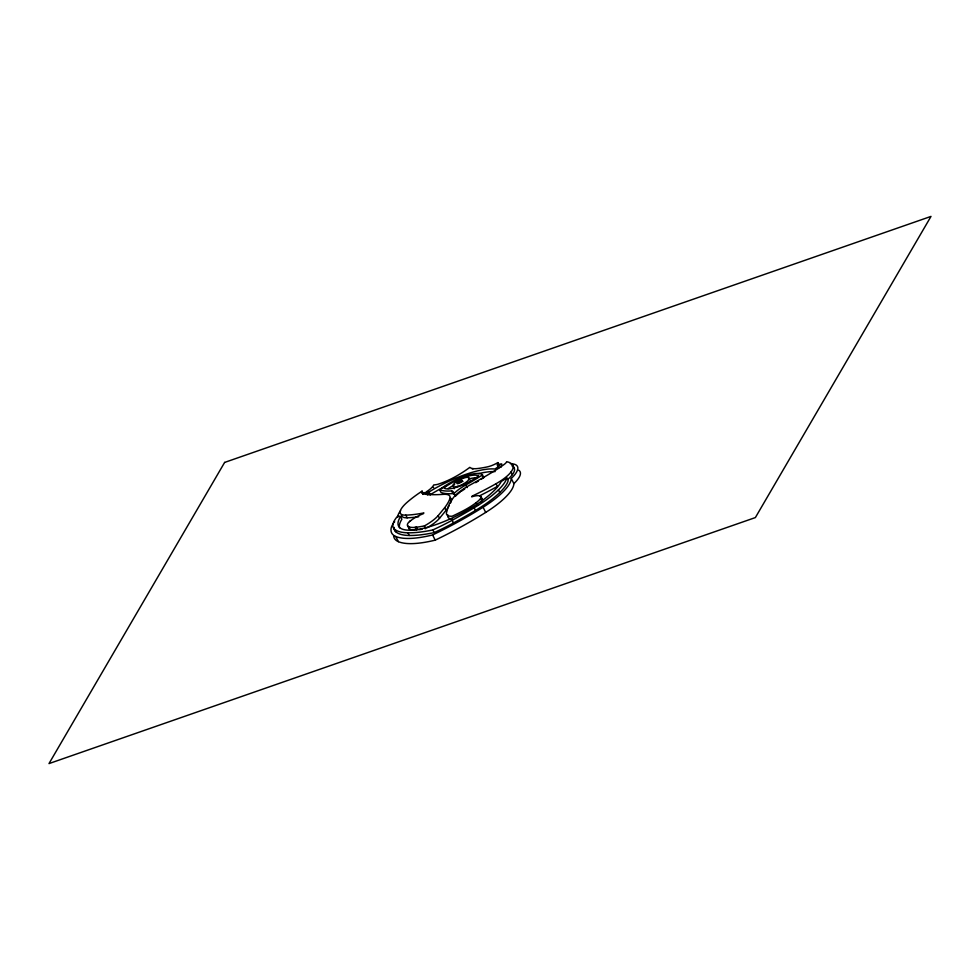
<?xml version="1.0" encoding="UTF-8"?>
<svg xmlns="http://www.w3.org/2000/svg" width="980" height="980" viewBox="0 0 980 980"><rect width="100%" height="100%" fill="white"/><g stroke="black" fill="none" stroke-linecap="round" stroke-linejoin="round"><path stroke-width="1.47" d="M447.934 514.917L447.823 515.419A24.806 7.289 -26.8 0 0 452.552 518.922M422.074 491.139A7.142 2.095 -26.8 0 0 421.743 493.063A45.35 13.328 -26.8 0 0 426.802 494.422A188.638 55.468 -26.8 0 0 443.291 494.349A28.053 8.244 -26.8 0 1 448.203 494.839A26.631 7.828 -26.8 0 1 449.808 498.881A87.318 25.676 -26.8 0 1 444.651 507.726L438.17 515.639A24.806 7.289 -26.8 0 1 424.475 525.88A81.169 23.863 -26.8 0 1 416.574 527.203L415.018 527.375A31.617 9.298 -26.8 0 1 408.488 526.591L407.913 526.211A17.322 5.096 -26.8 0 1 407.619 523.871A9.212 2.707 -26.8 0 1 409.518 521.568L410.694 520.625A16.476 4.839 -26.8 0 1 423.421 513.643L423.862 512.932A112.296 33.014 -26.8 0 1 405.83 515.137A26.374 7.754 -26.8 0 1 400.428 510.47A33.528 9.861 -26.8 0 1 407.374 502.091A60.233 17.714 -26.8 0 1 422.074 491.139L423.421 493.81A7.142 2.095 -26.8 0 0 422.98 494.435M449.11 505.778A87.318 25.676 -26.8 0 1 445.998 510.396L439.518 518.31A24.806 7.289 -26.8 0 1 427.268 527.73M409.518 521.568L410.694 520.625M506.832 477.983L501.319 481.462A58.102 17.089 -26.8 0 1 436.014 524.594A58.102 17.089 -26.8 0 1 400.551 516.558L397.905 515.811A49.147 14.455 -26.8 0 0 394.303 529.004L395.651 531.674A85.983 25.284 -26.8 0 0 409.248 535.472A115.579 33.982 -26.8 0 0 434.177 532.593A91.777 26.987 -26.8 0 0 453.507 522.952A199.54 58.678 -26.8 0 0 475.471 510.47A59.364 17.456 -26.8 0 0 499.8 492.524A53.814 15.827 -26.8 0 0 508.179 480.653L506.832 477.983A53.814 15.827 -26.8 0 1 498.452 489.853A59.364 17.456 -26.8 0 1 474.124 507.799A199.54 58.678 -26.8 0 1 452.16 520.282A91.777 26.987 -26.8 0 1 432.829 529.923A115.579 33.982 -26.8 0 1 407.901 532.802A85.983 25.284 -26.8 0 1 394.303 529.004M426.631 491.666L428.983 491.997A58.028 17.064 -26.8 0 1 494.912 469.028L498.416 466.664A23.985 7.056 -26.8 0 1 497.889 462.597A12.569 3.7 -26.8 0 1 487.513 466.86A94.827 27.881 -26.8 0 1 478.056 468.489A30.294 8.906 -26.8 0 1 469.812 467.35A42.85 12.605 -26.8 0 1 455.81 476.427A30.895 9.09 -26.8 0 1 437.509 484.402A20.788 6.113 -26.8 0 1 433.748 484.916A16.06 4.716 -26.8 0 1 426.631 491.666L427.978 494.337L430.33 494.655A58.028 17.064 -26.8 0 1 445.827 486.043M512.822 465.365A33.528 9.861 -26.8 0 1 511.033 471.944A26.374 7.754 -26.8 0 1 496.039 483.728A112.296 33.014 -26.8 0 1 472.041 496.162L471.674 496.836A16.476 4.839 -26.8 0 1 480.972 496.554A9.212 2.707 -26.8 0 1 480.568 498.465A17.322 5.096 -26.8 0 1 476.219 502.63A31.617 9.298 -26.8 0 1 463.062 510.862A81.169 23.863 -26.8 0 1 452.172 516.227A24.806 7.289 -26.8 0 1 446.476 512.748L448.289 506.452A87.318 25.676 -26.8 0 1 453.446 497.607A26.631 7.828 -26.8 0 1 461.776 490.11A28.053 8.244 -26.8 0 1 469.91 485.076A188.638 55.468 -26.8 0 0 494.692 470.78A45.35 13.328 -26.8 0 0 504.32 464.312A7.142 2.095 -26.8 0 0 506.636 461.69A60.233 17.714 -26.8 0 1 512.822 465.365L514.169 468.024A33.528 9.861 -26.8 0 1 512.381 474.614A26.374 7.754 -26.8 0 1 507.689 479.404M511.033 471.944L512.381 474.614M510.347 463.724A38.624 11.356 -26.8 0 1 511.266 478.461L513.888 483.642A55.492 16.317 -26.8 0 1 485.7 512.418A154.963 45.57 -26.8 0 1 435.218 540.139A95.305 28.028 -26.8 0 1 398.37 541.658A69.96 20.568 -26.8 0 1 393.654 535.974M497.889 462.597L499.237 465.267A23.985 7.056 -26.8 0 0 498.722 468.024M496.039 483.728L497.387 486.386A112.296 33.014 -26.8 0 1 479.477 495.88M498.452 489.853L499.8 492.524M455.21 495.415A25.419 7.473 -26.8 0 0 452.956 493.565A65.329 19.208 -26.8 0 1 441.024 492.462L439.677 489.792A28.175 8.281 -26.8 0 1 464.679 476.158A28.175 8.281 -26.8 0 1 482.466 474.884L483.814 477.554A80.544 23.679 -26.8 0 1 481.168 479.281M480.972 496.554L482.319 499.212A9.212 2.707 -26.8 0 1 482.368 500.363M480.568 498.465L481.915 501.135A9.212 2.707 -26.8 0 0 482.283 500.547M511.266 478.461A55.492 16.317 -26.8 0 1 483.079 507.236L485.7 512.418M476.219 502.63L477.566 505.288M482.466 474.884A80.544 23.679 -26.8 0 1 465.806 484.965L467.154 487.636M474.124 507.799L475.471 510.47M439.677 489.792A65.329 19.208 -26.8 0 0 451.609 490.894A25.419 7.473 -26.8 0 1 453.961 493.7L455.308 496.37A21.989 6.468 -26.8 0 1 460.306 491.997M451.609 490.894L452.956 493.565M449.808 498.881L451.155 501.552M452.16 520.282L453.507 522.952M444.651 507.726L445.998 510.396M428.983 491.997L430.33 494.655M438.17 515.639L439.518 518.31M422.686 493.553A3.418 1.004 -26.8 0 1 426.337 492.377L427.635 494.961M432.829 529.923L434.177 532.593M393.372 523.467A41.638 12.238 -26.8 0 0 391.179 528.061A69.96 20.568 -26.8 0 0 395.761 536.476A95.305 28.028 -26.8 0 0 432.596 534.957L435.218 540.139M424.475 525.88L425.822 528.551A81.169 23.863 -26.8 0 1 425.063 528.698M417.921 529.874L416.574 527.203L415.018 527.375L416.365 530.045M405.83 515.137L407.178 517.808A112.296 33.014 -26.8 0 0 418.766 516.717M400.551 516.558L401.898 519.229A58.102 17.089 -26.8 0 0 399.534 527.791M407.901 532.802L409.248 535.472M395.761 536.476L398.37 541.658M518.726 470.192A38.624 11.356 -26.8 0 1 513.888 483.642M483.079 507.236A154.963 45.57 -26.8 0 1 432.596 534.957M501.27 466.958A14.859 4.373 -26.8 0 1 501.711 464.373A2.083 0.613 -26.8 0 0 501.013 463.932A5.17 1.519 -26.8 0 0 498.195 464.888M472.213 468.918A2.45 0.723 -26.8 0 1 473.058 468.942M433.356 487.624A2.585 0.76 -26.8 0 1 433.662 487.415M427.562 493.479A28.543 8.391 -26.8 0 1 426.863 494.043A8.122 2.389 -26.8 0 1 426.337 492.377M397.892 517.256A34.043 10.008 -26.8 0 1 400.624 510.702M393.997 522.61A41.638 12.238 -26.8 0 1 394.683 521.727M395.651 531.674A49.147 14.455 -26.8 0 1 394.217 527.399M482.405 476.635A28.175 8.281 -26.8 0 1 483.814 477.554M478.461 480.996A80.544 23.679 -26.8 0 1 475.704 482.687M461.347 491.25A21.989 6.468 -26.8 0 1 464.728 489.045M455.308 496.039A25.419 7.473 -26.8 0 1 455.308 496.37M499.237 465.267A12.569 3.7 -26.8 0 1 498.379 465.757M478.265 473.72A58.028 17.064 -26.8 0 1 495.084 471.613M428.873 493.736A16.06 4.716 -26.8 0 1 427.978 494.337M481.609 498.685A16.476 4.839 -26.8 0 1 482.319 499.212M481.67 501.454A17.322 5.096 -26.8 0 1 481.107 502.115M511.866 465.745A60.233 17.714 -26.8 0 1 512.356 466.064M513.214 466.774A60.233 17.714 -26.8 0 1 514.169 468.024M407.178 517.808A26.374 7.754 -26.8 0 1 401.445 515.186M450.322 497.913A26.631 7.828 -26.8 0 1 451.302 501.074M450.886 502.226A87.318 25.676 -26.8 0 1 450.592 502.912M422.123 529.249A81.169 23.863 -26.8 0 1 419.293 529.69M414.712 530.131A31.617 9.298 -26.8 0 1 409.836 529.261L407.913 526.211L409.836 529.261L409.26 528.882A17.322 5.096 -26.8 0 1 408.868 526.811M448.117 488.579A24.243 7.13 -26.8 0 1 454.671 484.708M468.44 479.073A24.243 7.13 -26.8 0 1 476.586 477.787M470.216 480.225A9.2 2.707 -26.8 0 1 470.584 481.596M454.144 488.763A9.2 2.707 -26.8 0 1 454.242 487.942M457.697 483.483A3.124 0.919 -26.8 0 1 460.894 481.584A3.124 0.919 -26.8 0 1 462.94 481.658M453.961 493.7A21.989 6.468 -26.8 0 1 465.806 484.965M224.628 462.425L49 763.592L755.372 517.575L931 216.409L224.628 462.425M457.562 486.399A9.2 2.707 -26.8 0 0 469.334 478.105A9.2 2.707 -26.8 0 0 456.3 481.793A9.2 2.707 -26.8 0 0 457.562 486.399M458.199 483.507A3.124 0.919 -26.8 0 0 462.462 480.715A3.124 0.919 -26.8 0 0 458.273 481.707A3.124 0.919 -26.8 0 0 458.199 483.507M478.522 475.876A24.243 7.13 -26.8 0 0 443.879 487.942A23.361 6.872 -26.8 0 0 478.522 475.876"/></g></svg>
